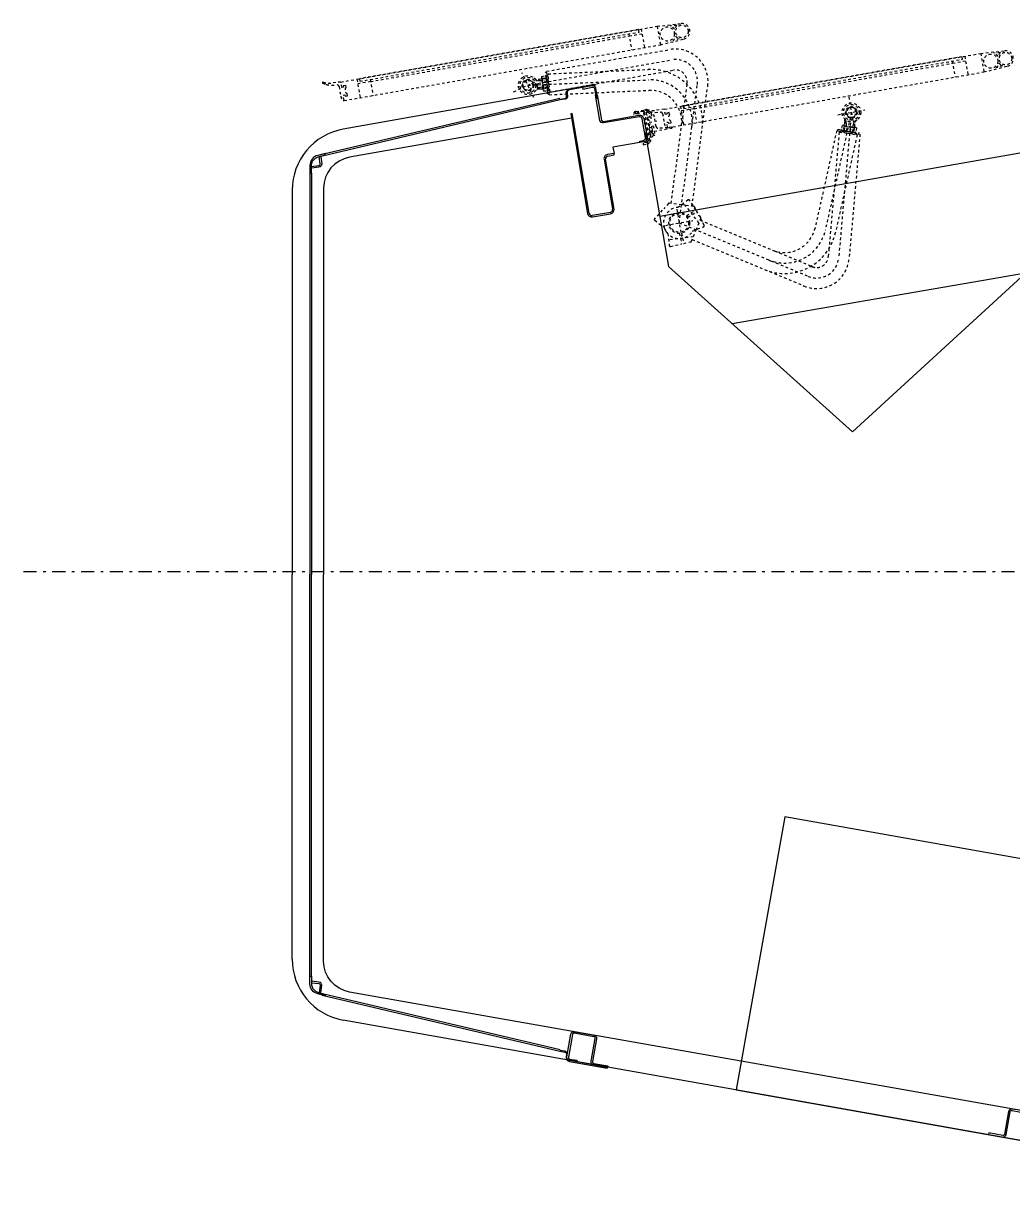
# Model space of a CAD drawing. Header units: millimetres. Extents: x 4061 to 4749, y 69169 to 69366.
# Drawn here: x 4061.53 to 4099.34, y 69173.7 to 69218.77 of the extents above; entities that cross this region are included whole.
import ezdxf

# ---------------------------------------------------------------- set-up
doc = ezdxf.new("R2010")
doc.units = ezdxf.units.MM
doc.header["$LTSCALE"] = 0.1
doc.linetypes.add('DASHDOT', pattern=[1, 0.5, -0.25, 0, -0.25])
doc.layers.get('0').update_dxf_attribs({"color": 6})
for name, color, linetype in [('AXE', 1, 'DASHDOT'), ('Sectiuni', 7, 'Continuous'), ('Subtire', 4, 'Continuous')]:
    doc.layers.add(name, color=color, linetype=linetype)

msp = doc.modelspace()

# ---------------------------------------------------------------- linework, layer by layer
msp.add_lwpolyline([(4088.784, 69178.002), (4109.461, 69174.334), (4111.312, 69184.771), (4090.635, 69188.439)], close=True)
at = {"layer": 'AXE'}
for p, q in [((4085.759, 69218.666), (4086.674, 69218.766)), ((4085.759, 69218.666), (4086.674, 69218.766)), ((4073.665, 69216.534), (4085.759, 69218.666)), ((4073.665, 69216.534), (4085.759, 69218.666)), ((4074.8, 69216.551), (4084.686, 69218.295)), ((4074.8, 69216.551), (4084.686, 69218.295)), ((4084.673, 69218.373), (4084.78, 69217.763)), ((4084.673, 69218.373), (4084.78, 69217.763)), ((4084.686, 69218.295), (4085.179, 69218.382)), ((4084.686, 69218.295), (4085.179, 69218.382)), ((4085.148, 69218.559), (4085.273, 69217.85)), ((4085.148, 69218.559), (4085.273, 69217.85)), ((4085.759, 69218.666), (4085.884, 69217.957)), ((4085.759, 69218.666), (4085.884, 69217.957)), ((4073.79, 69215.825), (4085.884, 69217.957)), ((4073.79, 69215.825), (4085.884, 69217.957)), ((4085.884, 69217.957), (4086.779, 69218.177)), ((4085.884, 69217.957), (4086.779, 69218.177)), ((4080.814, 69216.412), (4086.312, 69217.382)), ((4080.814, 69216.412), (4086.312, 69217.382)), ((4081.533, 69216.945), (4086.243, 69217.776)), ((4081.533, 69216.945), (4086.243, 69217.776)), ((4086.037, 69215.496), (4098.131, 69217.628)), ((4086.037, 69215.496), (4098.131, 69217.628)), ((4097.045, 69217.335), (4097.152, 69216.725)), ((4097.045, 69217.335), (4097.152, 69216.725)), ((4097.058, 69217.256), (4097.551, 69217.343)), ((4097.058, 69217.256), (4097.551, 69217.343)), ((4097.52, 69217.521), (4097.645, 69216.812)), ((4097.52, 69217.521), (4097.645, 69216.812)), ((4098.131, 69217.628), (4099.046, 69217.728)), ((4098.131, 69217.628), (4099.046, 69217.728)), ((4098.131, 69217.628), (4098.256, 69216.919)), ((4098.131, 69217.628), (4098.256, 69216.919)), ((4081.036, 69215.937), (4080.593, 69216.888)), ((4081.036, 69215.937), (4080.593, 69216.888)), ((4081.54, 69216.906), (4081.481, 69216.895)), ((4081.54, 69216.906), (4081.481, 69216.895)), ((4081.518, 69216.684), (4081.481, 69216.895)), ((4081.518, 69216.684), (4081.481, 69216.895)), ((4081.557, 69216.805), (4081.533, 69216.945)), ((4081.557, 69216.805), (4081.533, 69216.945)), ((4081.596, 69216.847), (4085.41, 69217.013)), ((4081.596, 69216.847), (4085.41, 69217.013)), ((4081.672, 69216.157), (4086.067, 69216.932)), ((4081.672, 69216.157), (4086.067, 69216.932)), ((4086.067, 69216.932), (4086.382, 69216.988)), ((4086.067, 69216.932), (4086.382, 69216.988)), ((4086.162, 69214.787), (4098.256, 69216.919)), ((4086.162, 69214.787), (4098.256, 69216.919)), ((4087.172, 69215.513), (4097.058, 69217.256)), ((4087.172, 69215.513), (4097.058, 69217.256)), ((4098.256, 69216.919), (4099.151, 69217.139)), ((4098.256, 69216.919), (4099.151, 69217.139)), ((4074.276, 69216.642), (4074.401, 69215.933)), ((4074.276, 69216.642), (4074.401, 69215.933)), ((4074.8, 69216.551), (4074.307, 69216.464)), ((4074.8, 69216.551), (4074.307, 69216.464)), ((4074.786, 69216.63), (4074.894, 69216.02)), ((4074.786, 69216.63), (4074.894, 69216.02)), ((4080.27, 69216.159), (4081.359, 69216.666)), ((4080.27, 69216.159), (4081.359, 69216.666)), ((4080.814, 69216.412), (4085.428, 69216.614)), ((4080.814, 69216.412), (4085.428, 69216.614)), ((4081.209, 69216.644), (4081.338, 69216.667)), ((4081.209, 69216.644), (4081.338, 69216.667)), ((4081.236, 69216.591), (4081.367, 69216.597)), ((4081.236, 69216.591), (4081.367, 69216.597)), ((4081.334, 69216.748), (4081.491, 69216.775)), ((4081.334, 69216.748), (4081.491, 69216.775)), ((4081.335, 69216.687), (4081.351, 69216.596)), ((4081.335, 69216.687), (4081.351, 69216.596)), ((4081.351, 69216.596), (4081.366, 69216.51)), ((4081.351, 69216.596), (4081.366, 69216.51)), ((4081.366, 69216.631), (4081.355, 69216.63)), ((4081.366, 69216.631), (4081.355, 69216.63)), ((4081.512, 69216.657), (4081.366, 69216.631)), ((4081.512, 69216.657), (4081.366, 69216.631)), ((4081.366, 69216.617), (4081.374, 69216.437)), ((4081.366, 69216.617), (4081.374, 69216.437)), ((4081.397, 69216.332), (4081.366, 69216.51)), ((4081.397, 69216.332), (4081.366, 69216.51)), ((4081.374, 69216.677), (4081.533, 69216.684)), ((4081.374, 69216.677), (4081.533, 69216.684)), ((4081.382, 69216.257), (4081.374, 69216.437)), ((4081.382, 69216.257), (4081.374, 69216.437)), ((4081.538, 69216.564), (4081.379, 69216.557)), ((4081.538, 69216.564), (4081.379, 69216.557)), ((4081.606, 69216.186), (4081.518, 69216.684)), ((4081.606, 69216.186), (4081.518, 69216.684)), ((4081.598, 69216.807), (4081.538, 69216.804)), ((4081.598, 69216.807), (4081.538, 69216.804)), ((4081.569, 69216.085), (4081.538, 69216.804)), ((4081.569, 69216.085), (4081.538, 69216.804)), ((4081.672, 69216.157), (4081.557, 69216.805)), ((4081.672, 69216.157), (4081.557, 69216.805)), ((4081.631, 69216.048), (4081.596, 69216.847)), ((4081.631, 69216.048), (4081.596, 69216.847)), ((4086.602, 69211.147), (4087.299, 69216.438)), ((4086.602, 69211.147), (4087.299, 69216.438)), ((4086.896, 69216.445), (4086.687, 69214.859)), ((4086.896, 69216.445), (4086.687, 69214.859)), ((4086.896, 69216.445), (4086.902, 69216.49)), ((4086.896, 69216.445), (4086.902, 69216.49)), ((4081.25, 69216.271), (4081.381, 69216.277)), ((4081.25, 69216.271), (4081.381, 69216.277)), ((4081.265, 69216.329), (4081.394, 69216.352)), ((4081.265, 69216.329), (4081.394, 69216.352)), ((4081.549, 69216.324), (4081.389, 69216.317)), ((4081.549, 69216.324), (4081.389, 69216.317)), ((4081.395, 69216.197), (4081.554, 69216.204)), ((4081.395, 69216.197), (4081.554, 69216.204)), ((4081.554, 69216.421), (4081.397, 69216.393)), ((4081.554, 69216.421), (4081.397, 69216.393)), ((4081.418, 69216.275), (4081.575, 69216.303)), ((4081.418, 69216.275), (4081.575, 69216.303)), ((4081.629, 69216.088), (4081.569, 69216.085)), ((4081.629, 69216.088), (4081.569, 69216.085)), ((4081.665, 69216.197), (4081.606, 69216.186)), ((4081.665, 69216.197), (4081.606, 69216.186)), ((4081.631, 69216.048), (4085.445, 69216.214)), ((4081.631, 69216.048), (4085.445, 69216.214)), ((4087.09, 69211.788), (4087.695, 69216.386)), ((4087.09, 69211.788), (4087.695, 69216.386)), ((4086.648, 69215.604), (4086.773, 69214.895)), ((4086.648, 69215.604), (4086.773, 69214.895)), ((4087.158, 69215.592), (4087.266, 69214.981)), ((4087.158, 69215.592), (4087.266, 69214.981)), ((4093.082, 69215.966), (4093.291, 69214.783)), ((4093.082, 69215.966), (4093.291, 69214.783)), ((4087.172, 69215.513), (4086.679, 69215.426)), ((4087.172, 69215.513), (4086.679, 69215.426)), ((4093.186, 69215.374), (4092.187, 69210.866)), ((4093.186, 69215.374), (4092.187, 69210.866)), ((4092.669, 69215.283), (4093.703, 69215.465)), ((4092.669, 69215.283), (4093.703, 69215.465)), ((4093.186, 69215.374), (4092.7, 69209.813)), ((4093.186, 69215.374), (4092.7, 69209.813)), ((4085.752, 69215.039), (4085.24, 69214.949)), ((4085.752, 69215.039), (4085.24, 69214.949)), ((4086.297, 69211.893), (4086.687, 69214.859)), ((4086.297, 69211.893), (4086.687, 69214.859)), ((4092.623, 69214.68), (4091.796, 69210.952)), ((4092.623, 69214.68), (4091.796, 69210.952)), ((4092.623, 69214.68), (4093.404, 69214.507)), ((4092.623, 69214.68), (4093.404, 69214.507)), ((4092.662, 69214.671), (4092.675, 69214.73)), ((4092.662, 69214.671), (4092.675, 69214.73)), ((4092.675, 69214.73), (4093.378, 69214.574)), ((4092.675, 69214.73), (4093.378, 69214.574)), ((4092.758, 69214.609), (4092.763, 69214.668)), ((4092.758, 69214.609), (4092.763, 69214.668)), ((4092.763, 69214.668), (4093.266, 69214.624)), ((4092.763, 69214.668), (4093.266, 69214.624)), ((4092.829, 69214.869), (4092.794, 69214.714)), ((4092.829, 69214.869), (4092.794, 69214.714)), ((4092.898, 69214.827), (4092.884, 69214.668)), ((4092.898, 69214.827), (4092.884, 69214.668)), ((4092.889, 69214.866), (4093.065, 69214.827)), ((4092.889, 69214.866), (4093.065, 69214.827)), ((4092.937, 69214.99), (4092.909, 69214.862)), ((4092.937, 69214.99), (4092.909, 69214.862)), ((4092.911, 69214.688), (4092.946, 69214.843)), ((4092.911, 69214.688), (4092.946, 69214.843)), ((4092.958, 69214.832), (4093.138, 69214.816)), ((4092.958, 69214.832), (4093.138, 69214.816)), ((4092.99, 69214.961), (4092.978, 69214.83)), ((4092.99, 69214.961), (4092.978, 69214.83)), ((4093.003, 69214.658), (4093.017, 69214.817)), ((4093.003, 69214.658), (4093.017, 69214.817)), ((4093.241, 69214.789), (4093.065, 69214.827)), ((4093.241, 69214.789), (4093.065, 69214.827)), ((4093.225, 69214.809), (4093.138, 69214.816)), ((4093.225, 69214.809), (4093.138, 69214.816)), ((4093.146, 69214.636), (4093.18, 69214.791)), ((4093.146, 69214.636), (4093.18, 69214.791)), ((4093.25, 69214.921), (4093.221, 69214.793)), ((4093.25, 69214.921), (4093.221, 69214.793)), ((4093.317, 69214.801), (4093.225, 69214.809)), ((4093.317, 69214.801), (4093.225, 69214.809)), ((4093.242, 69214.637), (4093.255, 69214.785)), ((4093.242, 69214.637), (4093.255, 69214.785)), ((4093.255, 69214.785), (4093.256, 69214.796)), ((4093.255, 69214.785), (4093.256, 69214.796)), ((4093.297, 69214.765), (4093.263, 69214.61)), ((4093.297, 69214.765), (4093.263, 69214.61)), ((4093.308, 69214.933), (4093.297, 69214.802)), ((4093.308, 69214.933), (4093.297, 69214.802)), ((4093.376, 69214.785), (4093.362, 69214.626)), ((4093.376, 69214.785), (4093.362, 69214.626)), ((4092.718, 69214.612), (4092.329, 69210.166)), ((4092.718, 69214.612), (4092.329, 69210.166)), ((4093.404, 69214.507), (4092.577, 69210.779)), ((4093.404, 69214.507), (4092.577, 69210.779)), ((4092.718, 69214.612), (4093.373, 69214.555)), ((4092.718, 69214.612), (4093.373, 69214.555)), ((4093.515, 69214.542), (4093.098, 69209.778)), ((4093.515, 69214.542), (4093.098, 69209.778)), ((4093.266, 69214.624), (4093.48, 69214.606)), ((4093.266, 69214.624), (4093.48, 69214.606)), ((4093.365, 69214.515), (4093.378, 69214.574)), ((4093.365, 69214.515), (4093.378, 69214.574)), ((4093.373, 69214.555), (4093.515, 69214.542)), ((4093.373, 69214.555), (4093.515, 69214.542)), ((4093.475, 69214.546), (4093.48, 69214.606)), ((4093.475, 69214.546), (4093.48, 69214.606)), ((4086.51, 69211.669), (4086.694, 69210.625)), ((4086.51, 69211.669), (4086.694, 69210.625)), ((4087.358, 69211.143), (4086.778, 69211.899)), ((4087.358, 69211.143), (4086.778, 69211.899)), ((4086.89, 69211.425), (4087.237, 69211.646)), ((4086.89, 69211.425), (4087.237, 69211.646)), ((4086.939, 69211.362), (4087.28, 69211.578)), ((4086.939, 69211.362), (4087.28, 69211.578)), ((4086.085, 69211.055), (4087.119, 69211.238)), ((4086.085, 69211.055), (4087.119, 69211.238)), ((4086.602, 69211.147), (4091.533, 69209.104)), ((4086.602, 69211.147), (4091.533, 69209.104)), ((4087.402, 69211.248), (4090.166, 69210.104)), ((4087.402, 69211.248), (4090.166, 69210.104)), ((4087.139, 69210.614), (4086.194, 69210.49)), ((4087.139, 69210.614), (4086.194, 69210.49)), ((4086.609, 69210.747), (4086.698, 69210.345)), ((4086.609, 69210.747), (4086.698, 69210.345)), ((4086.689, 69210.756), (4086.776, 69210.362)), ((4086.689, 69210.756), (4086.776, 69210.362)), ((4087.096, 69210.509), (4091.38, 69208.735)), ((4087.096, 69210.509), (4091.38, 69208.735)), ((4092.329, 69210.166), (4092.301, 69209.847)), ((4092.329, 69210.166), (4092.301, 69209.847)), ((4091.644, 69209.491), (4090.166, 69210.104)), ((4091.644, 69209.491), (4090.166, 69210.104)), ((4091.644, 69209.491), (4091.686, 69209.474)), ((4091.644, 69209.491), (4091.686, 69209.474))]:
    msp.add_line(p, q, dxfattribs=at)
at = {"layer": 'AXE', "ltscale": 10}
msp.add_line((4061.529, 69197.817), (4266.801, 69197.817), dxfattribs=at)
at = {"layer": 'AXE'}
for points in [[(4086.512, 69218.695), (4086.259, 69218.679, -0.158277), (4086.42, 69218.553, -0.144249), (4086.512, 69218.695, -1.072469)], [(4086.512, 69218.695), (4086.259, 69218.679, -0.158277), (4086.42, 69218.553, -0.144249), (4086.512, 69218.695, -1.072469)], [(4086.601, 69218.187), (4086.358, 69218.116, 0.158277), (4086.466, 69218.289, 0.144249), (4086.601, 69218.187, 1.072469)], [(4086.601, 69218.187), (4086.358, 69218.116, 0.158277), (4086.466, 69218.289, 0.144249), (4086.601, 69218.187, 1.072469)], [(4098.884, 69217.657), (4098.631, 69217.641, -0.158277), (4098.792, 69217.515, -0.144249), (4098.884, 69217.657, -1.072469)], [(4098.884, 69217.657), (4098.631, 69217.641, -0.158277), (4098.792, 69217.515, -0.144249), (4098.884, 69217.657, -1.072469)], [(4098.973, 69217.149), (4098.73, 69217.078, 0.158277), (4098.838, 69217.251, 0.144249), (4098.973, 69217.149, 1.072469)], [(4098.973, 69217.149), (4098.73, 69217.078, 0.158277), (4098.838, 69217.251, 0.144249), (4098.973, 69217.149, 1.072469)], [(4085.022, 69215.378, -0.414217), (4085.057, 69215.354), (4085.062, 69215.323), (4084.865, 69215.288), (4084.862, 69215.309, -0.414214), (4084.927, 69215.402), (4084.956, 69215.407)], [(4085.022, 69215.378, -0.414217), (4085.057, 69215.354), (4085.062, 69215.323), (4084.865, 69215.288), (4084.862, 69215.309, -0.414214), (4084.927, 69215.402), (4084.956, 69215.407)], [(4085.502, 69214.274, -1.085379), (4085.482, 69214.273, -0.117221), (4085.512, 69214.51), (4085.501, 69214.569), (4085.481, 69214.565), (4085.471, 69214.624), (4085.53, 69214.635), (4085.603, 69214.566), (4085.617, 69214.488, 0.232811), (4085.502, 69214.271)], [(4085.502, 69214.274, -1.085379), (4085.482, 69214.273, -0.117221), (4085.512, 69214.51), (4085.501, 69214.569), (4085.481, 69214.565), (4085.471, 69214.624), (4085.53, 69214.635), (4085.603, 69214.566), (4085.617, 69214.488, 0.232811), (4085.502, 69214.271)], [(4087.237, 69211.646), (4087.001, 69212.016, 0.440011), (4086.943, 69212.026), (4086.578, 69211.746, 0.639522), (4086.161, 69210.74), (4086.221, 69210.284, 0.440011), (4086.269, 69210.25), (4086.698, 69210.345)], [(4087.237, 69211.646), (4087.001, 69212.016, 0.440011), (4086.943, 69212.026), (4086.578, 69211.746, 0.639522), (4086.161, 69210.74), (4086.221, 69210.284, 0.440011), (4086.269, 69210.25), (4086.698, 69210.345)], [(4085.956, 69211.63), (4085.659, 69211.307, 0.440011), (4085.665, 69211.248), (4086.029, 69210.968, 0.639522), (4087.109, 69210.826), (4087.534, 69211.002, 0.440011), (4087.554, 69211.057), (4087.351, 69211.447)], [(4085.956, 69211.63), (4085.659, 69211.307, 0.440011), (4085.665, 69211.248), (4086.029, 69210.968, 0.639522), (4087.109, 69210.826), (4087.534, 69211.002, 0.440011), (4087.554, 69211.057), (4087.351, 69211.447)], [(4087.315, 69211.518), (4087.189, 69211.758, 0.244698), (4087.159, 69211.779), (4086.693, 69211.841), (4086.228, 69211.902, 0.244698), (4086.193, 69211.889), (4086.01, 69211.689)], [(4087.315, 69211.518), (4087.189, 69211.758, 0.244698), (4087.159, 69211.779), (4086.693, 69211.841), (4086.228, 69211.902, 0.244698), (4086.193, 69211.889), (4086.01, 69211.689)], [(4086.776, 69210.362), (4087.041, 69210.421, 0.244698), (4087.069, 69210.445), (4087.249, 69210.879), (4087.428, 69211.313, 0.244698), (4087.425, 69211.349), (4087.28, 69211.578)], [(4086.776, 69210.362), (4087.041, 69210.421, 0.244698), (4087.069, 69210.445), (4087.249, 69210.879), (4087.428, 69211.313, 0.244698), (4087.425, 69211.349), (4087.28, 69211.578)]]:
    msp.add_lwpolyline(points, format="xyb", dxfattribs=at)
for points in [[(4085.05, 69218.541), (4074.374, 69216.659), (4074.392, 69216.561), (4085.067, 69218.443)], [(4085.05, 69218.541), (4074.374, 69216.659), (4074.392, 69216.561), (4085.067, 69218.443)], [(4097.422, 69217.503), (4086.746, 69215.621), (4086.764, 69215.522), (4097.439, 69217.405)], [(4097.422, 69217.503), (4086.746, 69215.621), (4086.764, 69215.522), (4097.439, 69217.405)], [(4080.899, 69216.231), (4081.014, 69216.395), (4080.929, 69216.576), (4080.73, 69216.594), (4080.615, 69216.43), (4080.7, 69216.249)], [(4080.899, 69216.231), (4081.014, 69216.395), (4080.929, 69216.576), (4080.73, 69216.594), (4080.615, 69216.43), (4080.7, 69216.249)], [(4092.989, 69215.339), (4093.118, 69215.186), (4093.315, 69215.221), (4093.383, 69215.409), (4093.255, 69215.562), (4093.058, 69215.527)], [(4092.989, 69215.339), (4093.118, 69215.186), (4093.315, 69215.221), (4093.383, 69215.409), (4093.255, 69215.562), (4093.058, 69215.527)]]:
    msp.add_lwpolyline(points, close=True, dxfattribs=at)
for points in [[(4072.972, 69216.49), (4073.105, 69216.442, 0.103173), (4073.307, 69216.412), (4073.511, 69216.425, -0.381674), (4073.594, 69216.359), (4073.66, 69215.988, 0.180575), (4073.748, 69215.83, 0.634663), (4073.786, 69215.846), (4073.754, 69216.032), (4073.813, 69216.042), (4073.822, 69215.993), (4073.92, 69216.01), (4073.907, 69216.084, -0.480385), (4073.864, 69216.33), (4073.851, 69216.404), (4073.752, 69216.387), (4073.761, 69216.338), (4073.702, 69216.327), (4073.665, 69216.534), (4073.466, 69216.511), (4073.303, 69216.492, -0.115335), (4072.986, 69216.528, 0.996879)], [(4072.972, 69216.49), (4073.105, 69216.442, 0.103173), (4073.307, 69216.412), (4073.511, 69216.425, -0.381674), (4073.594, 69216.359), (4073.66, 69215.988, 0.180575), (4073.748, 69215.83, 0.634663), (4073.786, 69215.846), (4073.754, 69216.032), (4073.813, 69216.042), (4073.822, 69215.993), (4073.92, 69216.01), (4073.907, 69216.084, -0.480385), (4073.864, 69216.33), (4073.851, 69216.404), (4073.752, 69216.387), (4073.761, 69216.338), (4073.702, 69216.327), (4073.665, 69216.534), (4073.466, 69216.511), (4073.303, 69216.492, -0.115335), (4072.986, 69216.528, 0.996879)], [(4085.274, 69215.463, -0.131652), (4085.326, 69215.458), (4085.464, 69215.408, -0.267949), (4085.528, 69215.332), (4085.559, 69215.158), (4085.5, 69215.147), (4085.469, 69215.321, 0.267949), (4085.443, 69215.352), (4085.367, 69215.38, 0.57735), (4085.341, 69215.357), (4085.463, 69214.664), (4085.581, 69214.684), (4085.552, 69214.852), (4085.611, 69214.862), (4085.671, 69214.518, -0.414214), (4085.655, 69214.494), (4085.616, 69214.487), (4085.588, 69214.645), (4085.47, 69214.624), (4085.48, 69214.565), (4085.5, 69214.569), (4085.51, 69214.509), (4085.441, 69214.497), (4085.289, 69215.364, 0.414214), (4085.219, 69215.413), (4085.022, 69215.378, 0.414214), (4084.99, 69215.332), (4084.99, 69215.332), (4084.931, 69215.321), (4084.924, 69215.361, -0.414212), (4084.956, 69215.407), (4085.271, 69215.462)], [(4085.274, 69215.463, -0.131652), (4085.326, 69215.458), (4085.464, 69215.408, -0.267949), (4085.528, 69215.332), (4085.559, 69215.158), (4085.5, 69215.147), (4085.469, 69215.321, 0.267949), (4085.443, 69215.352), (4085.367, 69215.38, 0.57735), (4085.341, 69215.357), (4085.463, 69214.664), (4085.581, 69214.684), (4085.552, 69214.852), (4085.611, 69214.862), (4085.671, 69214.518, -0.414214), (4085.655, 69214.494), (4085.616, 69214.487), (4085.588, 69214.645), (4085.47, 69214.624), (4085.48, 69214.565), (4085.5, 69214.569), (4085.51, 69214.509), (4085.441, 69214.497), (4085.289, 69215.364, 0.414214), (4085.219, 69215.413), (4085.022, 69215.378, 0.414214), (4084.99, 69215.332), (4084.99, 69215.332), (4084.931, 69215.321), (4084.924, 69215.361, -0.414212), (4084.956, 69215.407), (4085.271, 69215.462)], [(4085.228, 69214.135), (4085.38, 69214.162, 0.414214), (4085.477, 69214.301), (4085.29, 69215.364), (4085.231, 69215.354), (4085.418, 69214.29, -0.414214), (4085.37, 69214.221), (4085.217, 69214.194)], [(4085.228, 69214.135), (4085.38, 69214.162, 0.414214), (4085.477, 69214.301), (4085.29, 69215.364), (4085.231, 69215.354), (4085.418, 69214.29, -0.414214), (4085.37, 69214.221), (4085.217, 69214.194)], [(4085.344, 69215.452), (4085.477, 69215.403, 0.103173), (4085.679, 69215.374), (4085.883, 69215.387, -0.381674), (4085.966, 69215.321), (4086.032, 69214.95, 0.180575), (4086.12, 69214.792, 0.634663), (4086.158, 69214.808), (4086.126, 69214.994), (4086.185, 69215.004), (4086.193, 69214.955), (4086.292, 69214.972), (4086.279, 69215.046, -0.480385), (4086.236, 69215.292), (4086.222, 69215.366), (4086.124, 69215.349), (4086.133, 69215.3), (4086.074, 69215.289), (4086.037, 69215.496), (4085.838, 69215.473), (4085.674, 69215.453, -0.115335), (4085.358, 69215.489, 0.996879)], [(4085.344, 69215.452), (4085.477, 69215.403, 0.103173), (4085.679, 69215.374), (4085.883, 69215.387, -0.381674), (4085.966, 69215.321), (4086.032, 69214.95, 0.180575), (4086.12, 69214.792, 0.634663), (4086.158, 69214.808), (4086.126, 69214.994), (4086.185, 69215.004), (4086.193, 69214.955), (4086.292, 69214.972), (4086.279, 69215.046, -0.480385), (4086.236, 69215.292), (4086.222, 69215.366), (4086.124, 69215.349), (4086.133, 69215.3), (4086.074, 69215.289), (4086.037, 69215.496), (4085.838, 69215.473), (4085.674, 69215.453, -0.115335), (4085.358, 69215.489, 0.996879)], [(4085.559, 69215.158), (4085.5, 69215.147), (4085.491, 69215.197), (4085.392, 69215.179), (4085.405, 69215.105, -0.480385), (4085.449, 69214.859), (4085.462, 69214.785), (4085.56, 69214.803), (4085.552, 69214.852), (4085.611, 69214.862), (4085.647, 69214.655), (4085.844, 69214.69), (4086.318, 69214.774, 0.97941), (4086.31, 69214.813), (4086.162, 69214.787), (4085.802, 69214.764, -0.381674), (4085.718, 69214.83), (4085.652, 69215.201, 0.168299), (4085.557, 69215.373, 0.71189), (4085.524, 69215.355)], [(4085.559, 69215.158), (4085.5, 69215.147), (4085.491, 69215.197), (4085.392, 69215.179), (4085.405, 69215.105, -0.480385), (4085.449, 69214.859), (4085.462, 69214.785), (4085.56, 69214.803), (4085.552, 69214.852), (4085.611, 69214.862), (4085.647, 69214.655), (4085.844, 69214.69), (4086.318, 69214.774, 0.97941), (4086.31, 69214.813), (4086.162, 69214.787), (4085.802, 69214.764, -0.381674), (4085.718, 69214.83), (4085.652, 69215.201, 0.168299), (4085.557, 69215.373, 0.71189), (4085.524, 69215.355)]]:
    msp.add_lwpolyline(points, format="xyb", close=True, dxfattribs=at)
for centre, radius in [((4086.707, 69218.467), 0.24), ((4086.707, 69218.467), 0.24), ((4086.146, 69218.369), 0.27), ((4086.146, 69218.369), 0.27), ((4098.518, 69217.331), 0.27), ((4098.518, 69217.331), 0.27), ((4099.079, 69217.429), 0.24), ((4099.079, 69217.429), 0.24), ((4080.814, 69216.412), 0.36), ((4080.814, 69216.412), 0.36), ((4080.814, 69216.412), 0.3), ((4080.814, 69216.412), 0.3), ((4080.814, 69216.412), 0.22), ((4080.814, 69216.412), 0.22), ((4080.814, 69216.412), 0.2), ((4080.814, 69216.412), 0.2), ((4093.186, 69215.374), 0.36), ((4093.186, 69215.374), 0.36), ((4093.186, 69215.374), 0.3), ((4093.186, 69215.374), 0.3), ((4093.186, 69215.374), 0.22), ((4093.186, 69215.374), 0.22), ((4093.186, 69215.374), 0.2), ((4093.186, 69215.374), 0.2), ((4086.602, 69211.147), 0.4), ((4086.602, 69211.147), 0.4), ((4086.602, 69211.147), 0.36), ((4086.602, 69211.147), 0.36)]:
    msp.add_circle(centre, radius, dxfattribs=at)
for centre, radius, start, end in [((4086.707, 69218.468), 0.3, 283.7706, 96.2251), ((4086.707, 69218.468), 0.3, 283.7706, 96.2251), ((4086.459, 69216.548), 1.246, 352.5, 100), ((4086.459, 69216.548), 1.246, 352.5, 100), ((4086.459, 69216.548), 0.846, 352.5, 100), ((4086.459, 69216.548), 0.846, 352.5, 100), ((4099.079, 69217.43), 0.3, 283.7706, 96.2251), ((4099.079, 69217.43), 0.3, 283.7706, 96.2251), ((4085.498, 69215.015), 2, 352.5, 92.5), ((4085.498, 69215.015), 2, 352.5, 92.5), ((4086.459, 69216.548), 0.446, 352.5, 100), ((4086.459, 69216.548), 0.446, 352.5, 100), ((4081.174, 69216.841), 0.2, 230.0052, 280), ((4081.174, 69216.841), 0.2, 230.0052, 280), ((4081.227, 69216.791), 0.2, 222.5052, 272.5), ((4081.227, 69216.791), 0.2, 222.5052, 272.5), ((4081.512, 69216.718), 0.18, 170.5288, 209.4712), ((4081.512, 69216.718), 0.18, 170.5288, 209.4712), ((4082.06, 69216.632), 0.705, 180.1936, 182.9113), ((4082.06, 69216.632), 0.705, 180.1936, 182.9113), ((4082.06, 69216.632), 0.705, 182.9113, 199.8064), ((4082.06, 69216.632), 0.705, 182.9113, 199.8064), ((4081.546, 69216.624), 0.18, 163.0288, 201.9712), ((4081.546, 69216.624), 0.18, 163.0288, 201.9712), ((4082.078, 69216.468), 0.705, 172.6936, 192.3064), ((4082.078, 69216.468), 0.705, 172.6936, 192.3064), ((4081.335, 69216.687), 0.18, 358.8195, 29.4712), ((4081.335, 69216.687), 0.18, 358.8195, 29.4712), ((4081.335, 69216.687), 0.18, 350.5288, 358.7914), ((4081.335, 69216.687), 0.18, 350.5288, 358.7914), ((4080.849, 69216.419), 0.705, 0.1936, 19.8064), ((4080.849, 69216.419), 0.705, 0.1936, 19.8064), ((4081.366, 69216.617), 0.18, 343.0288, 21.9712), ((4081.366, 69216.617), 0.18, 343.0288, 21.9712), ((4080.85, 69216.414), 0.705, 352.6936, 12.3064), ((4080.85, 69216.414), 0.705, 352.6936, 12.3064), ((4085.498, 69215.015), 1.6, 352.5, 92.5), ((4085.498, 69215.015), 1.6, 352.5, 92.5), ((4081.259, 69216.071), 0.2, 92.5, 142.4948), ((4081.259, 69216.071), 0.2, 92.5, 142.4948), ((4081.299, 69216.132), 0.2, 100, 149.9948), ((4081.299, 69216.132), 0.2, 100, 149.9948), ((4081.562, 69216.265), 0.18, 163.0288, 201.9712), ((4081.562, 69216.265), 0.18, 163.0288, 201.9712), ((4081.574, 69216.364), 0.18, 170.5288, 209.4712), ((4081.574, 69216.364), 0.18, 170.5288, 209.4712), ((4081.382, 69216.257), 0.18, 343.0288, 21.9712), ((4081.382, 69216.257), 0.18, 343.0288, 21.9712), ((4081.397, 69216.332), 0.18, 350.5288, 29.4712), ((4081.397, 69216.332), 0.18, 350.5288, 29.4712), ((4085.498, 69215.015), 1.2, 352.5, 92.5), ((4085.498, 69215.015), 1.2, 352.5, 92.5), ((4092.742, 69215.033), 0.2, 347.5, 37.4948), ((4092.742, 69215.033), 0.2, 347.5, 37.4948), ((4092.79, 69214.978), 0.2, 355, 44.9948), ((4092.79, 69214.978), 0.2, 355, 44.9948), ((4092.889, 69214.866), 0.18, 238.0288, 276.9712), ((4092.889, 69214.866), 0.18, 238.0288, 276.9712), ((4092.85, 69214.691), 0.18, 58.0288, 96.9712), ((4092.85, 69214.691), 0.18, 58.0288, 96.9712), ((4092.958, 69214.832), 0.18, 245.5288, 284.4712), ((4092.958, 69214.832), 0.18, 245.5288, 284.4712), ((4092.943, 69214.653), 0.18, 65.5288, 104.4712), ((4092.943, 69214.653), 0.18, 65.5288, 104.4712), ((4093.179, 69215.34), 0.705, 247.6936, 267.3064), ((4093.179, 69215.34), 0.705, 247.6936, 267.3064), ((4092.913, 69214.14), 0.705, 67.6936, 87.3064), ((4092.913, 69214.14), 0.705, 67.6936, 87.3064), ((4093.183, 69215.339), 0.705, 255.1936, 274.8064), ((4093.183, 69215.339), 0.705, 255.1936, 274.8064), ((4093.076, 69214.114), 0.705, 77.9113, 94.8064), ((4093.076, 69214.114), 0.705, 77.9113, 94.8064), ((4093.241, 69214.789), 0.18, 238.0288, 276.9712), ((4093.241, 69214.789), 0.18, 238.0288, 276.9712), ((4093.202, 69214.613), 0.18, 58.0288, 96.9712), ((4093.202, 69214.613), 0.18, 58.0288, 96.9712), ((4093.076, 69214.114), 0.705, 75.1936, 77.9113), ((4093.076, 69214.114), 0.705, 75.1936, 77.9113), ((4093.317, 69214.801), 0.18, 245.5288, 253.7914), ((4093.317, 69214.801), 0.18, 245.5288, 253.7914), ((4093.445, 69214.877), 0.2, 117.5052, 167.5), ((4093.445, 69214.877), 0.2, 117.5052, 167.5), ((4093.301, 69214.621), 0.18, 65.5288, 104.4712), ((4093.301, 69214.621), 0.18, 65.5288, 104.4712), ((4093.508, 69214.915), 0.2, 125.0052, 175), ((4093.508, 69214.915), 0.2, 125.0052, 175), ((4093.317, 69214.801), 0.18, 253.8195, 284.4712), ((4093.317, 69214.801), 0.18, 253.8195, 284.4712), ((4090.625, 69211.212), 2, 247.5, 347.5), ((4090.625, 69211.212), 2, 247.5, 347.5), ((4090.625, 69211.212), 1.6, 247.5, 347.5), ((4090.625, 69211.212), 1.6, 247.5, 347.5), ((4090.625, 69211.212), 1.2, 247.5, 347.5), ((4090.625, 69211.212), 1.2, 247.5, 347.5), ((4091.857, 69209.886), 1.246, 247.5, 355), ((4091.857, 69209.886), 1.246, 247.5, 355), ((4091.857, 69209.886), 0.846, 247.5, 355), ((4091.857, 69209.886), 0.846, 247.5, 355), ((4091.857, 69209.886), 0.446, 247.5, 355), ((4091.857, 69209.886), 0.446, 247.5, 355)]:
    msp.add_arc(centre, radius, start, end, dxfattribs=at)
at = {"layer": 'Sectiuni'}
msp.add_line((4082.513, 69215.328), (4082.454, 69215.318), dxfattribs=at)
at = {"layer": 'Subtire'}
for p, q in [((4114.258, 69216.385), (4085.858, 69211.39)), ((4072.942, 69213.776), (4082.039, 69215.918)), ((4072.958, 69213.718), (4082.05, 69215.86)), ((4082.454, 69215.318), (4083.097, 69211.506)), ((4083.157, 69211.516), (4082.513, 69215.328)), ((4085.102, 69214.219), (4084.067, 69214.044)), ((4085.302, 69214.604), (4086.188, 69209.486)), ((4084.108, 69213.806), (4083.858, 69213.764)), ((4083.868, 69213.705), (4084.118, 69213.747)), ((4084.067, 69214.044), (4084.108, 69213.806)), ((4084.118, 69213.747), (4084.108, 69213.806)), ((4083.727, 69213.58), (4084.05, 69211.667)), ((4084.109, 69211.677), (4083.786, 69213.59)), ((4072.481, 69213.05), (4072.481, 69197.701)), ((4072.541, 69213.05), (4072.541, 69197.701)), ((4071.801, 69212.4), (4071.801, 69197.701)), ((4083.968, 69211.552), (4083.272, 69211.434)), ((4083.282, 69211.375), (4083.978, 69211.492)), ((4115.043, 69211.852), (4098.53, 69209.002)), ((4086.188, 69209.486), (4093.233, 69203.155)), ((4093.233, 69203.155), (4099.84, 69209.228)), ((4098.53, 69209.002), (4088.627, 69207.293)), ((4071.801, 69183.002), (4071.801, 69197.701)), ((4072.481, 69182.352), (4072.481, 69197.701)), ((4072.541, 69182.352), (4072.541, 69197.701)), ((4072.942, 69181.626), (4082.039, 69179.484)), ((4072.958, 69181.684), (4082.05, 69179.542))]:
    msp.add_line(p, q, dxfattribs=at)
msp.add_lwpolyline([(4083.39, 69216.443), (4073.753, 69214.733)], dxfattribs=at)
for points in [[(4082.047, 69215.876), (4082.233, 69215.91, 0.414214), (4082.297, 69216.002), (4082.283, 69216.081, -0.414214), (4082.413, 69216.267), (4083.39, 69216.444), (4083.395, 69216.414), (4082.408, 69216.236, 0.414214), (4082.311, 69216.096), (4082.327, 69216.008, -0.414214), (4082.238, 69215.88), (4082.052, 69215.847)], [(4083.482, 69215.92), (4083.416, 69216.294, 0.414214), (4083.277, 69216.392), (4082.902, 69216.326), (4082.913, 69216.267), (4083.287, 69216.333, -0.414214), (4083.357, 69216.284), (4083.423, 69215.91)], [(4083.459, 69216.048), (4083.631, 69215.076, 0.414212), (4083.701, 69215.028), (4085.06, 69215.267, -0.414214), (4085.245, 69215.138), (4085.37, 69214.429, -0.414214), (4085.24, 69214.243), (4085.102, 69214.219), (4085.092, 69214.278), (4085.23, 69214.302, 0.414214), (4085.311, 69214.418), (4085.186, 69215.127, 0.414214), (4085.07, 69215.208), (4083.711, 69214.969, -0.414212), (4083.572, 69215.066), (4083.4, 69216.037)], [(4072.481, 69213.343), (4072.481, 69213.05), (4072.541, 69213.05), (4072.541, 69213.343, -0.340088), (4072.794, 69213.671), (4073.076, 69213.746), (4073.061, 69213.804), (4072.778, 69213.729, 0.340088)], [(4072.826, 69213.278), (4072.549, 69213.241), (4072.541, 69213.301), (4072.819, 69213.337, 0.414214), (4072.87, 69213.404), (4072.834, 69213.682), (4072.894, 69213.69), (4072.93, 69213.412, -0.414214)], [(4072.481, 69182.059), (4072.481, 69182.352), (4072.541, 69182.352), (4072.541, 69182.059, 0.340088), (4072.794, 69181.731), (4073.076, 69181.656), (4073.061, 69181.598), (4072.778, 69181.673, -0.340088)], [(4072.826, 69182.124), (4072.549, 69182.161), (4072.541, 69182.101), (4072.819, 69182.065, -0.414214), (4072.87, 69181.998), (4072.834, 69181.72), (4072.894, 69181.712), (4072.93, 69181.99, 0.414214)], [(4083.857, 69178.863), (4083.326, 69178.958, -0.414214), (4083.229, 69179.098), (4083.384, 69179.964, 0.414214), (4083.336, 69180.034), (4082.588, 69180.168, 0.414214), (4082.518, 69180.119), (4082.363, 69179.253, 0.414214), (4082.411, 69179.183), (4082.687, 69179.134), (4082.676, 69179.075), (4082.401, 69179.124, -0.414214), (4082.304, 69179.264), (4082.459, 69180.13, -0.414214), (4082.598, 69180.227), (4083.346, 69180.093, -0.414214), (4083.443, 69179.953), (4083.288, 69179.087, 0.414214), (4083.336, 69179.018), (4083.868, 69178.922)], [(4082.039, 69179.484), (4082.225, 69179.45, -0.414214), (4082.29, 69179.358), (4082.276, 69179.279, 0.414214), (4082.405, 69179.093), (4083.852, 69178.834), (4083.857, 69178.863), (4082.401, 69179.124, -0.414214), (4082.304, 69179.264), (4082.32, 69179.352, 0.414214), (4082.231, 69179.48), (4082.045, 69179.513)], [(4099.605, 69177.164), (4099.88, 69177.114, -0.414214), (4099.929, 69177.045), (4099.773, 69176.178, 0.414214), (4099.87, 69176.039), (4100.402, 69175.944), (4100.412, 69176.003), (4099.881, 69176.098, -0.414214), (4099.832, 69176.168), (4099.988, 69177.034, 0.414214), (4099.891, 69177.173), (4099.615, 69177.223), (4099.34, 69177.272, 0.414214), (4099.2, 69177.175), (4099.045, 69176.309, -0.414214), (4098.975, 69176.261), (4098.444, 69176.356), (4098.433, 69176.297), (4098.965, 69176.202, 0.414214), (4099.104, 69176.298), (4099.259, 69177.165, -0.414214), (4099.329, 69177.213)]]:
    msp.add_lwpolyline(points, format="xyb", close=True, dxfattribs=at)
for points in [[(4082.482, 69215.156), (4073.993, 69213.659, 0.36397), (4073.001, 69212.477), (4073.001, 69197.701)], [(4114.801, 69174.844, -0.043661), (4111.467, 69175.135), (4073.993, 69181.743, -0.36397), (4073.001, 69182.925), (4073.001, 69197.701)], [(4114.801, 69173.701, -0.04276), (4111.227, 69174.02), (4073.753, 69180.669)]]:
    msp.add_lwpolyline(points, format="xyb", dxfattribs=at)
for centre, radius, start, end in [((4074.171, 69212.4), 2.37, 100.1682, 180), ((4083.885, 69213.606), 0.16, 99.5826, 189.5826), ((4083.885, 69213.606), 0.1, 99.5826, 189.5826), ((4083.255, 69211.533), 0.16, 189.5826, 279.5826), ((4083.255, 69211.533), 0.1, 189.5826, 279.5826), ((4083.951, 69211.65), 0.1, 279.5826, 9.5826), ((4083.951, 69211.65), 0.16, 279.5826, 9.5826), ((4074.171, 69183.002), 2.37, 180, 259.8318)]:
    msp.add_arc(centre, radius, start, end, dxfattribs=at)

doc.saveas('drawing.dxf')
